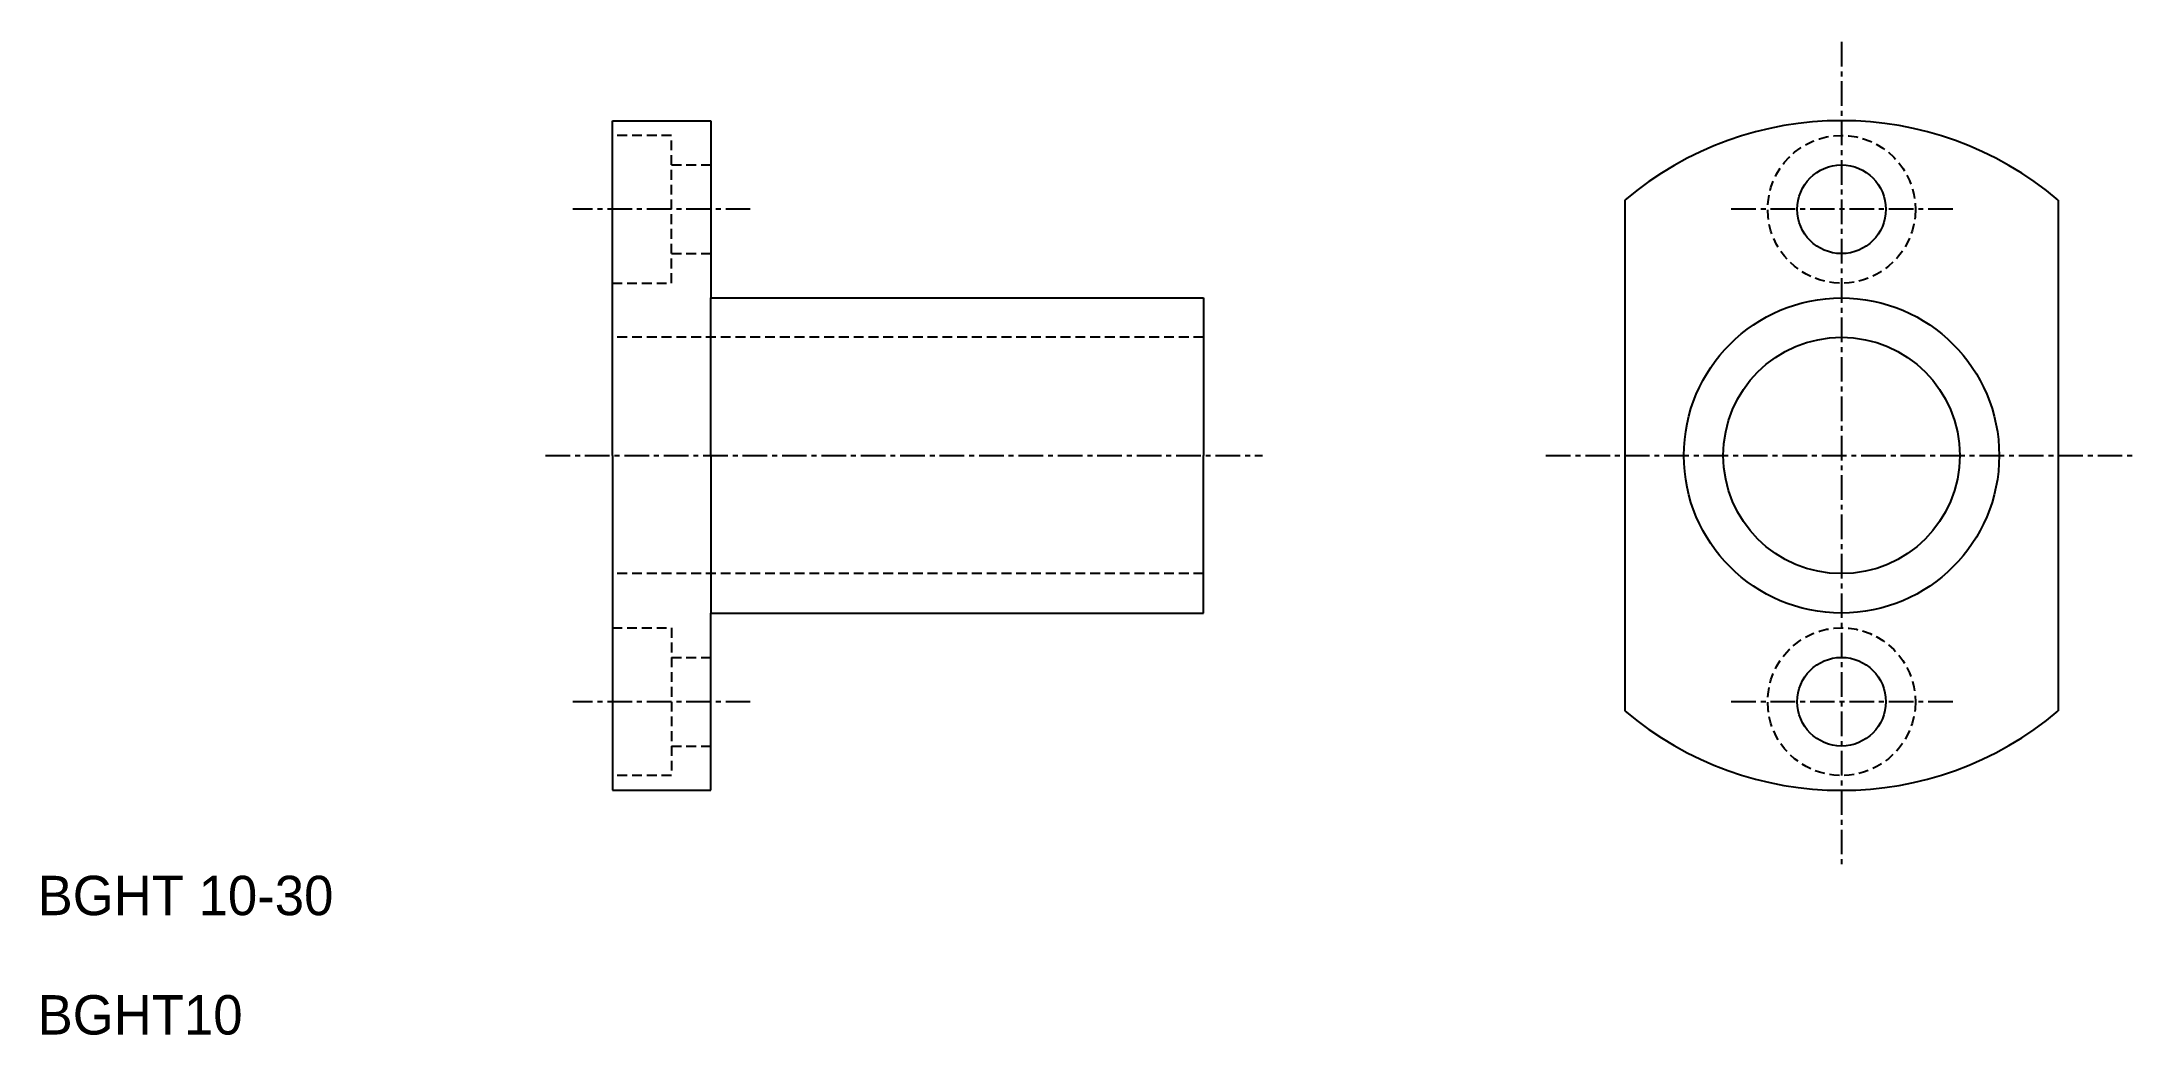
# Model space of a CAD drawing. Extents: x 46 to 152, y 56 to 106.
import ezdxf

# ---------------------------------------------------------------- set-up
doc = ezdxf.new("R2010")
doc.units = 0
doc.linetypes.add('CENTER', pattern=[2, 1.25, -0.25, 0.25, -0.25])
doc.linetypes.add('DASHED', pattern=[0.75, 0.5, -0.25])
doc.layers.get('0').update_dxf_attribs({"linetype": 'CONTINUOUS'})
doc.layers.add('CENTER', color=1, linetype='CENTER')

msp = doc.modelspace()

# ---------------------------------------------------------------- linework, layer by layer
at = {"color": 7, "linetype": 'CONTINUOUS'}
for p, q in [((75.12, 85.11), (75.12, 102.11)), ((75.12, 102.11), (80.12, 102.11)), ((80.12, 102.11), (80.12, 93.11)), ((126.5, 98.07), (126.5, 72.15)), ((148.5, 98.07), (148.5, 72.15)), ((80.12, 85.11), (80.12, 93.11)), ((80.12, 93.11), (105.12, 93.11)), ((105.12, 93.11), (105.12, 85.11)), ((75.12, 85.11), (75.12, 91.11)), ((75.12, 85.11), (75.12, 68.11)), ((80.12, 85.11), (80.12, 77.11)), ((105.12, 77.11), (105.12, 85.11)), ((80.12, 77.11), (105.12, 77.11)), ((80.12, 68.11), (80.12, 77.11)), ((75.12, 68.11), (80.12, 68.11))]:
    msp.add_line(p, q, dxfattribs=at)
at = {"color": 3, "linetype": 'DASHED'}
for p, q in [((78.12, 101.36), (75.12, 101.36)), ((78.12, 93.86), (78.12, 101.36)), ((78.12, 99.86), (80.12, 99.86)), ((78.12, 95.36), (80.12, 95.36)), ((75.12, 93.86), (78.12, 93.86)), ((105.12, 91.11), (75.12, 91.11)), ((105.12, 79.11), (75.12, 79.11)), ((75.12, 76.36), (78.12, 76.36)), ((78.12, 76.36), (78.12, 68.86)), ((78.12, 74.86), (80.12, 74.86)), ((78.12, 70.36), (80.12, 70.36)), ((78.12, 68.86), (75.12, 68.86))]:
    msp.add_line(p, q, dxfattribs=at)
for centre in [(137.5, 97.61), (137.5, 72.61)]:
    msp.add_circle(centre, 3.75, dxfattribs=at)
at = {"color": 7, "linetype": 'CONTINUOUS'}
for centre, radius in [((137.5, 97.61), 2.25), ((137.5, 85.11), 8), ((137.5, 85.11), 6), ((137.5, 72.61), 2.25)]:
    msp.add_circle(centre, radius, dxfattribs=at)
for start, end in [(49.6798, 130.3202), (229.6798, 310.3202)]:
    msp.add_arc((137.5, 85.11), 17, start, end, dxfattribs=at)
at = {"layer": 'CENTER', "color": 1, "linetype": 'CENTER'}
for p, q in [((137.5, 106.11), (137.5, 64.11)), ((82.12, 97.61), (73.12, 97.61)), ((143.15, 97.61), (131.85, 97.61)), ((71.73, 85.11), (108.12, 85.11)), ((122.5, 85.11), (152.5, 85.11)), ((82.12, 72.61), (73.12, 72.61)), ((143.15, 72.61), (131.85, 72.61))]:
    msp.add_line(p, q, dxfattribs=at)

# ---------------------------------------------------------------- texts
at = {"color": 7, "linetype": 'CONTINUOUS'}
for s, p in [('BGHT 10-30', (45.95, 61.77)), ('BGHT10', (45.95, 55.71))]:
    msp.add_text(s, height=2, dxfattribs=at).set_placement(p)

doc.saveas('drawing.dxf')
